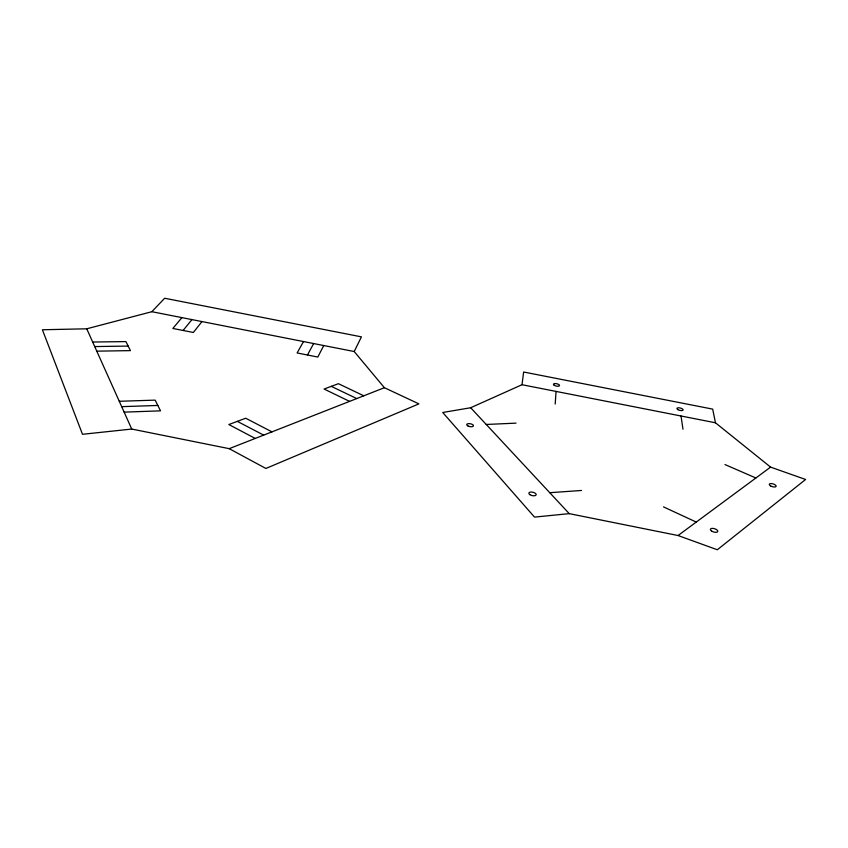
<?xml version="1.0" encoding="UTF-8"?>
<svg xmlns="http://www.w3.org/2000/svg" width="848" height="848" viewBox="0 0 848 848"><rect width="100%" height="100%" fill="white"/><g stroke="black" fill="none" stroke-linecap="round" stroke-linejoin="round"><path stroke-width="1.27" d="M555.207 404.04L556.044 391.416M522.008 384.716L523.64 372.007L712.68 409.118L715.458 422.781L770.588 467.121L805.6 479.48L717.313 549.758L678.05 535.523L569.241 513.644L534.516 517.1L442.73 412.488L470.672 407.74L522.008 384.716L715.458 422.781M354.199 351.528L361.428 336.857L164.66 298.242L151.845 311.704L86.75 328.801L42.4 329.755L82.5 434.293L131.737 429.056L229.204 448.666L265.89 468.456L418.901 403.881L384.398 387.706L354.199 351.528L151.845 311.704M323.777 345.539L317.799 357.04L297.107 352.959L303.52 341.553M307.453 355.005L313.643 343.546M201.972 321.572L193.355 332.49L172.844 328.452L181.907 317.618M183.094 330.466L191.934 319.59M678.05 535.523L770.588 467.121M229.204 448.666L384.398 387.706M549.748 492.699L581.495 490.473M486.243 424.466L516.008 423.141M124.137 412.139L160.526 410.845L155.163 400.129L119.261 401.274M121.688 406.658L157.823 405.45M94.722 346.567L128.165 346.079M96.778 351.157L130.433 350.627L125.928 341.596L92.686 342.03M724.976 464.566L755.886 477.986M663.496 506.881L696.25 522.071M363.781 395.804L338.416 383.688L324.074 389.031L349.588 401.38M331.292 386.349L356.732 398.571M271.985 431.865L245.719 418.234L228.833 424.53L255.237 438.437M237.334 421.361L263.675 435.13M470.672 407.74L569.241 513.644M86.75 328.801L131.737 429.056M681.029 416.008L682.99 429.247M677.976 409.658A3.18 1.198 14.5 0 0 683.053 410.093A3.18 1.198 14.5 0 0 679.036 407.803A3.18 1.198 14.5 0 0 677.976 409.658M554.263 385.331A3.116 1.198 12.4 0 0 559.415 385.798A3.116 1.198 12.4 0 0 555.758 383.582A3.116 1.198 12.4 0 0 554.263 385.331M529.82 494.628A3.742 1.728 13 0 0 536.01 495.073A3.742 1.728 13 0 0 531.707 492.052A3.742 1.728 13 0 0 529.82 494.628M468.181 426.088A3.413 1.452 11.1 0 0 473.449 425.844A3.413 1.452 11.1 0 0 468.679 423.618A3.413 1.452 11.1 0 0 468.181 426.088M770.599 485.925A3.572 1.431 17 0 0 776.121 486.349A3.572 1.431 17 0 0 771.394 483.583A3.572 1.431 17 0 0 770.599 485.925M711.695 531.124A3.858 1.707 16.9 0 0 717.758 531.537A3.858 1.707 16.9 0 0 712.818 528.378A3.858 1.707 16.9 0 0 711.695 531.124"/></g></svg>
